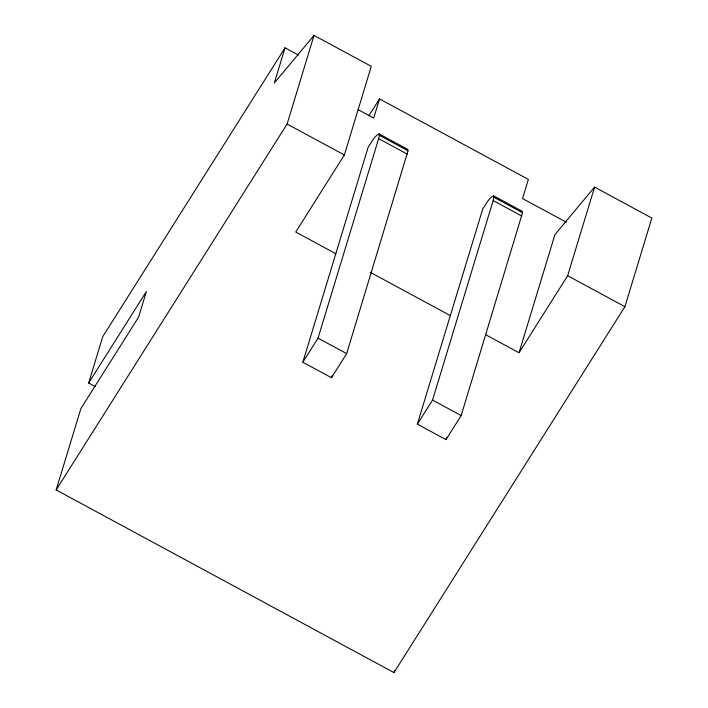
<?xml version="1.0" encoding="UTF-8"?>
<svg xmlns="http://www.w3.org/2000/svg" width="708" height="708" viewBox="0 0 708 708"><rect width="100%" height="100%" fill="white"/><g stroke="black" fill="none" stroke-linecap="round" stroke-linejoin="round"><path stroke-width="1.06" d="M302.838 362.222L318.034 338.15L378.656 138.635L379.391 135.325L379.037 133.883C373.939 136.334 371.7 142.485 368.31 146.751L302.838 362.222L331.468 377.709L346.663 353.628L408.02 150.804L407.666 149.361L379.037 133.883M417.357 424.145L432.544 400.073L493.166 200.559L493.901 197.249L493.556 195.797C488.449 198.249 486.21 204.408 482.821 208.665L417.357 424.145L445.978 439.624L461.174 415.552L522.531 212.727L522.177 211.285L493.556 195.797M485.635 334.698L519.035 352.761L554.922 234.649L594.578 187.098L651.838 218.064L624.907 306.688L393.975 672.6L56.162 489.936L80.898 408.534L138.626 317.06L146.388 291.519L88.65 383.001L95.332 386.612M88.65 383.001L102.722 336.716L285.032 47.834L298.395 55.056M285.032 47.834L274.368 82.942L314.025 35.4L371.284 66.357L344.353 154.981L295.74 232.02L335.813 253.694M56.162 489.936L287.103 124.024L314.025 35.4M566.223 222.179L522.557 198.559L528.372 179.407L379.506 98.916L373.691 118.068L358.159 109.669M331.468 377.709L332.114 375.594M445.978 439.624L446.624 437.517M393.975 672.6L394.613 670.485M519.035 352.761L567.657 275.722L594.578 187.098M368.886 115.74L379.506 98.916M379.391 135.325L408.02 150.804M493.901 197.249L522.531 212.727M378.656 138.635L407.277 154.114M493.166 200.559L521.787 216.037M287.103 124.024L344.353 154.981M567.657 275.722L624.907 306.688M370.231 272.297L450.332 315.609M318.034 338.15L346.663 353.628M432.544 400.073L461.174 415.552"/></g></svg>
